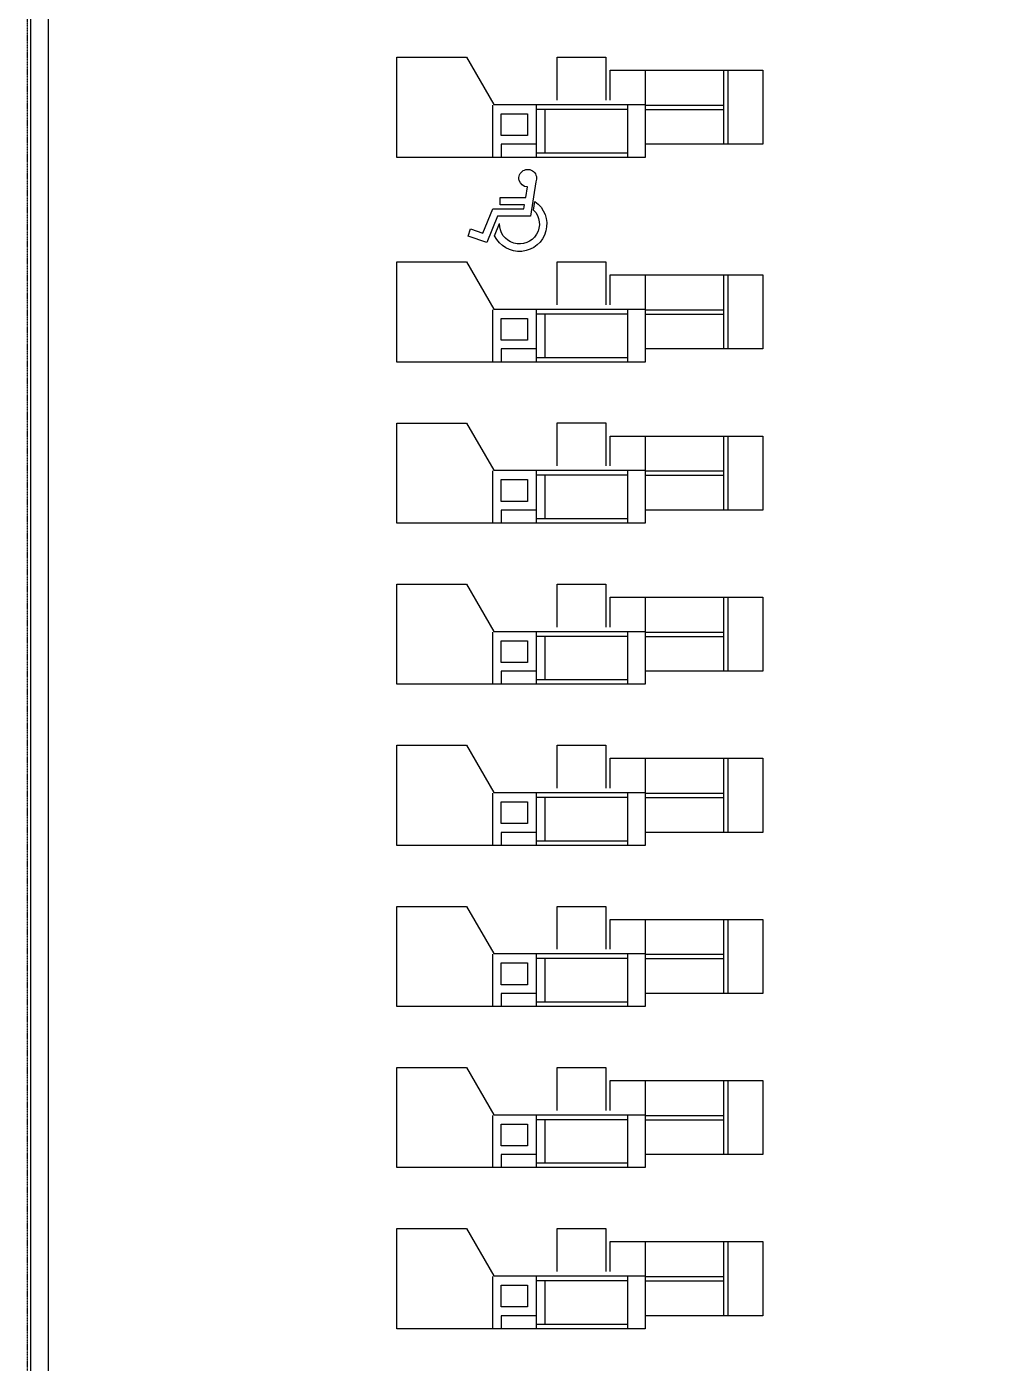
# Model space of a CAD drawing. Header units: millimetres. Extents: x -155 to 94595, y -3153 to 63413.
# Drawn here: x 198 to 11429, y 15861 to 31206 of the extents above; entities that cross this region are included whole.
import ezdxf

# ---------------------------------------------------------------- set-up
doc = ezdxf.new("R2010")
doc.units = ezdxf.units.MM
doc.linetypes.add('REFERENCIA CAMPECHE$0$SO-BASE1$0$HIDDEN2', pattern=[0.1875, 0.125, -0.0625])
doc.linetypes.add('TRATTEGGIATA2', pattern=[0.375, 0.25, -0.125])
for name, color, linetype in [('4', 251, 'Continuous'), ('5', 1, 'TRATTEGGIATA2'), ('int', 185, 'Continuous'), ('wall', 5, 'Continuous')]:
    doc.layers.add(name, color=color, linetype=linetype)

# ---------------------------------------------------------------- blocks, each defined once
blk = doc.blocks.new('REFERENCIA CAMPECHE$0$63-BASE1-6$0$INVA1')
at = {"color": 0, "linetype": 'ByBlock'}
for p, q in [((179.3, 160), (74.5, 138.1)), ((74.5, 138.1), (79.6, 36.4)), ((92.5, 149), (118.6, 154.4)), ((132.7, 126.8), (164.8, 133.4)), ((136.6, 48.1), (132.7, 126.8)), ((98.1, 119.5), (110.2, 121.8)), ((103.1, 23), (98.1, 119.5)), ((110.2, 121.8), (114, 46.9)), ((19.5, 24.7), (56.7, 41.8)), ((114, 46.9), (136.6, 48.1)), ((79.6, 36.4), (0, 0)), ((0, 0), (22.4, -57)), ((29.3, -11.4), (103.1, 23)), ((44.6, -48.7), (29.3, -11.4)), ((22.4, -57), (44.6, -48.7))]:
    blk.add_line(p, q, dxfattribs=at)
for centre, radius, start, end in [((51.4, 103.1), 84.6, 37.3247, 247.866), ((51.4, 103.1), 61.6, 48.0987, 274.9966), ((192, 136), 27.2, 185.4156, 117.8071)]:
    blk.add_arc(centre, radius, start, end, dxfattribs=at)

msp = doc.modelspace()

# ---------------------------------------------------------------- linework, layer by layer
at = {"layer": '5', "linetype": 'REFERENCIA CAMPECHE$0$SO-BASE1$0$HIDDEN2', "ltscale": 3}
msp.add_lwpolyline([(198.259, 62876.989), (204.834, 144.989), (37244.86, 144.989)], dxfattribs=at)
at = {"layer": 'int', "linetype": 'Continuous'}
for p, q in [((4444.86, 30856.039), (5244.785, 30856.039)), ((4444.86, 29706.133), (4444.86, 30856.039)), ((5244.785, 30856.039), (5557.913, 30313.697)), ((6284.858, 30856.144), (6844.636, 30856.144)), ((6284.858, 30363.697), (6284.858, 30856.144)), ((6844.636, 30856.144), (6844.636, 30363.697)), ((6894.582, 30363.697), (6894.582, 30706.131)), ((6894.582, 30706.131), (8644.864, 30706.131)), ((7294.859, 30706.131), (7294.859, 29706.133)), ((8194.864, 30706.131), (8194.864, 29856.12)), ((8244.864, 30706.131), (8244.864, 29856.12)), ((8644.864, 30706.131), (8644.864, 29856.12)), ((5544.757, 30306.078), (5544.757, 29706.133)), ((5557.913, 30313.697), (7294.859, 30313.697)), ((6044.711, 30306.078), (6044.711, 29856.132)), ((7094.6, 30256.095), (6044.711, 30256.095)), ((6144.701, 30256.095), (6144.701, 29756.141)), ((7094.6, 30313.697), (7094.6, 29706.133)), ((7294.859, 30306.132), (8194.864, 30306.132)), ((7294.859, 30256.12), (8194.864, 30256.12)), ((5644.748, 29956.123), (5644.748, 30206.087)), ((5644.748, 30206.087), (5944.72, 30206.087)), ((5944.72, 30206.087), (5944.72, 29956.123)), ((5944.72, 29956.123), (5644.748, 29956.123)), ((5644.748, 29856.132), (5644.748, 29706.133)), ((6044.711, 29856.132), (5644.748, 29856.132)), ((6044.711, 29856.132), (6044.711, 29706.133)), ((8644.864, 29856.12), (7294.859, 29856.12)), ((7294.859, 29706.133), (4444.86, 29706.133)), ((7094.6, 29756.141), (6044.711, 29756.141)), ((4444.86, 28506.133), (5244.785, 28506.133)), ((4444.86, 27356.228), (4444.86, 28506.133)), ((5244.785, 28506.133), (5557.913, 27963.791)), ((6284.858, 28506.238), (6844.636, 28506.238)), ((6284.858, 28013.791), (6284.858, 28506.238)), ((6844.636, 28506.238), (6844.636, 28013.791)), ((6894.582, 28013.791), (6894.582, 28356.226)), ((6894.582, 28356.226), (8644.864, 28356.226)), ((7294.859, 28356.226), (7294.859, 27356.228)), ((8194.864, 28356.226), (8194.864, 27506.215)), ((8244.864, 28356.226), (8244.864, 27506.215)), ((8644.864, 28356.226), (8644.864, 27506.215)), ((5544.757, 27956.172), (5544.757, 27356.228)), ((5557.913, 27963.791), (7294.859, 27963.791)), ((6044.711, 27956.172), (6044.711, 27506.226)), ((7094.6, 27963.791), (7094.6, 27356.228)), ((7294.859, 27956.227), (8194.864, 27956.227)), ((5644.748, 27606.217), (5644.748, 27856.181)), ((5644.748, 27856.181), (5944.72, 27856.181)), ((5944.72, 27856.181), (5944.72, 27606.217)), ((7094.6, 27906.189), (6044.711, 27906.189)), ((6144.701, 27906.189), (6144.701, 27406.236)), ((7294.859, 27906.214), (8194.864, 27906.214)), ((5944.72, 27606.217), (5644.748, 27606.217)), ((5644.748, 27506.226), (5644.748, 27356.228)), ((6044.711, 27506.226), (5644.748, 27506.226)), ((6044.711, 27506.226), (6044.711, 27356.228)), ((8644.864, 27506.215), (7294.859, 27506.215)), ((7294.859, 27356.228), (4444.86, 27356.228)), ((7094.6, 27406.236), (6044.711, 27406.236)), ((4444.86, 26656.228), (5244.785, 26656.228)), ((4444.86, 25506.322), (4444.86, 26656.228)), ((5244.785, 26656.228), (5557.913, 26113.886)), ((6284.858, 26656.332), (6844.636, 26656.332)), ((6284.858, 26163.886), (6284.858, 26656.332)), ((6844.636, 26656.332), (6844.636, 26163.886)), ((6894.582, 26163.886), (6894.582, 26506.32)), ((6894.582, 26506.32), (8644.864, 26506.32)), ((7294.859, 26506.32), (7294.859, 25506.322)), ((8194.864, 26506.32), (8194.864, 25656.309)), ((8244.864, 26506.32), (8244.864, 25656.309)), ((8644.864, 26506.32), (8644.864, 25656.309)), ((5544.757, 26106.266), (5544.757, 25506.322)), ((5557.913, 26113.886), (7294.859, 26113.886)), ((6044.711, 26106.266), (6044.711, 25656.321)), ((7094.6, 26113.886), (7094.6, 25506.322)), ((7294.859, 26106.321), (8194.864, 26106.321)), ((5644.748, 25756.311), (5644.748, 26006.276)), ((5644.748, 26006.276), (5944.72, 26006.276)), ((5944.72, 26006.276), (5944.72, 25756.311)), ((7094.6, 26056.284), (6044.711, 26056.284)), ((6144.701, 26056.284), (6144.701, 25556.33)), ((7294.859, 26056.308), (8194.864, 26056.308)), ((5944.72, 25756.311), (5644.748, 25756.311)), ((5644.748, 25656.321), (5644.748, 25506.322)), ((6044.711, 25656.321), (5644.748, 25656.321)), ((6044.711, 25656.321), (6044.711, 25506.322)), ((8644.864, 25656.309), (7294.859, 25656.309)), ((7294.859, 25506.322), (4444.86, 25506.322)), ((7094.6, 25556.33), (6044.711, 25556.33)), ((4444.86, 24806.322), (5244.785, 24806.322)), ((4444.86, 23656.416), (4444.86, 24806.322)), ((5244.785, 24806.322), (5557.913, 24263.98)), ((6284.858, 24806.427), (6844.636, 24806.427)), ((6284.858, 24313.98), (6284.858, 24806.427)), ((6844.636, 24806.427), (6844.636, 24313.98)), ((6894.582, 24313.98), (6894.582, 24656.414)), ((6894.582, 24656.414), (8644.864, 24656.414)), ((7294.859, 24656.414), (7294.859, 23656.416)), ((8194.864, 24656.414), (8194.864, 23806.403)), ((8244.864, 24656.414), (8244.864, 23806.403)), ((8644.864, 24656.414), (8644.864, 23806.403)), ((5544.757, 24256.36), (5544.757, 23656.416)), ((5557.913, 24263.98), (7294.859, 24263.98)), ((6044.711, 24256.36), (6044.711, 23806.415)), ((7094.6, 24263.98), (7094.6, 23656.416)), ((7294.859, 24256.415), (8194.864, 24256.415)), ((5644.748, 23906.406), (5644.748, 24156.37)), ((5644.748, 24156.37), (5944.72, 24156.37)), ((5944.72, 24156.37), (5944.72, 23906.406)), ((7094.6, 24206.378), (6044.711, 24206.378)), ((6144.701, 24206.378), (6144.701, 23706.424)), ((7294.859, 24206.403), (8194.864, 24206.403)), ((5944.72, 23906.406), (5644.748, 23906.406)), ((5644.748, 23806.415), (5644.748, 23656.416)), ((6044.711, 23806.415), (5644.748, 23806.415)), ((6044.711, 23806.415), (6044.711, 23656.416)), ((8644.864, 23806.403), (7294.859, 23806.403)), ((7294.859, 23656.416), (4444.86, 23656.416)), ((7094.6, 23706.424), (6044.711, 23706.424)), ((4444.86, 22956.416), (5244.785, 22956.416)), ((4444.86, 21806.511), (4444.86, 22956.416)), ((5244.785, 22956.416), (5557.913, 22414.074)), ((6284.858, 22956.521), (6844.636, 22956.521)), ((6284.858, 22464.074), (6284.858, 22956.521)), ((6844.636, 22956.521), (6844.636, 22464.074)), ((6894.582, 22464.074), (6894.582, 22806.509)), ((6894.582, 22806.509), (8644.864, 22806.509)), ((7294.859, 22806.509), (7294.859, 21806.511)), ((8194.864, 22806.509), (8194.864, 21956.498)), ((8244.864, 22806.509), (8244.864, 21956.498)), ((8644.864, 22806.509), (8644.864, 21956.498)), ((5544.757, 22406.455), (5544.757, 21806.511)), ((5557.913, 22414.074), (7294.859, 22414.074)), ((6044.711, 22406.455), (6044.711, 21956.509)), ((7094.6, 22414.074), (7094.6, 21806.511)), ((7294.859, 22406.509), (8194.864, 22406.509)), ((5644.748, 22056.5), (5644.748, 22306.464)), ((5644.748, 22306.464), (5944.72, 22306.464)), ((5944.72, 22306.464), (5944.72, 22056.5)), ((7094.6, 22356.472), (6044.711, 22356.472)), ((6144.701, 22356.472), (6144.701, 21856.519)), ((7294.859, 22356.497), (8194.864, 22356.497)), ((5944.72, 22056.5), (5644.748, 22056.5)), ((5644.748, 21956.509), (5644.748, 21806.511)), ((6044.711, 21956.509), (5644.748, 21956.509)), ((6044.711, 21956.509), (6044.711, 21806.511)), ((8644.864, 21956.498), (7294.859, 21956.498)), ((7294.859, 21806.511), (4444.86, 21806.511)), ((7094.6, 21856.519), (6044.711, 21856.519)), ((4444.86, 21106.511), (5244.785, 21106.511)), ((4444.86, 19956.605), (4444.86, 21106.511)), ((5244.785, 21106.511), (5557.913, 20564.168)), ((6284.858, 21106.615), (6844.636, 21106.615)), ((6284.858, 20614.168), (6284.858, 21106.615)), ((6844.636, 21106.615), (6844.636, 20614.168)), ((6894.582, 20614.168), (6894.582, 20956.603)), ((6894.582, 20956.603), (8644.864, 20956.603)), ((7294.859, 20956.603), (7294.859, 19956.605)), ((8194.864, 20956.603), (8194.864, 20106.592)), ((8244.864, 20956.603), (8244.864, 20106.592)), ((8644.864, 20956.603), (8644.864, 20106.592)), ((5557.913, 20564.168), (7294.859, 20564.168)), ((7094.6, 20564.168), (7094.6, 19956.605)), ((5544.757, 20556.549), (5544.757, 19956.605)), ((5644.748, 20206.594), (5644.748, 20456.558)), ((5644.748, 20456.558), (5944.72, 20456.558)), ((5944.72, 20456.558), (5944.72, 20206.594)), ((6044.711, 20556.549), (6044.711, 20106.604)), ((7094.6, 20506.566), (6044.711, 20506.566)), ((6144.701, 20506.566), (6144.701, 20006.613)), ((7294.859, 20556.604), (8194.864, 20556.604)), ((7294.859, 20506.591), (8194.864, 20506.591)), ((5944.72, 20206.594), (5644.748, 20206.594)), ((5644.748, 20106.604), (5644.748, 19956.605)), ((6044.711, 20106.604), (5644.748, 20106.604)), ((6044.711, 20106.604), (6044.711, 19956.605)), ((8644.864, 20106.592), (7294.859, 20106.592)), ((7294.859, 19956.605), (4444.86, 19956.605)), ((7094.6, 20006.613), (6044.711, 20006.613)), ((4444.86, 19256.605), (5244.785, 19256.605)), ((4444.86, 18106.699), (4444.86, 19256.605)), ((5244.785, 19256.605), (5557.913, 18714.263)), ((6284.858, 19256.71), (6844.636, 19256.71)), ((6284.858, 18764.263), (6284.858, 19256.71)), ((6844.636, 19256.71), (6844.636, 18764.263)), ((6894.582, 18764.263), (6894.582, 19106.697)), ((6894.582, 19106.697), (8644.864, 19106.697)), ((7294.859, 19106.697), (7294.859, 18106.699)), ((8194.864, 19106.697), (8194.864, 18256.686)), ((8244.864, 19106.697), (8244.864, 18256.686)), ((8644.864, 19106.697), (8644.864, 18256.686)), ((5544.757, 18706.643), (5544.757, 18106.699)), ((5557.913, 18714.263), (7294.859, 18714.263)), ((5644.748, 18356.689), (5644.748, 18606.653)), ((5644.748, 18606.653), (5944.72, 18606.653)), ((5944.72, 18606.653), (5944.72, 18356.689)), ((6044.711, 18706.643), (6044.711, 18256.698)), ((7094.6, 18656.661), (6044.711, 18656.661)), ((6144.701, 18656.661), (6144.701, 18156.707)), ((7094.6, 18714.263), (7094.6, 18106.699)), ((7294.859, 18706.698), (8194.864, 18706.698)), ((7294.859, 18656.685), (8194.864, 18656.685)), ((5944.72, 18356.689), (5644.748, 18356.689)), ((5644.748, 18256.698), (5644.748, 18106.699)), ((6044.711, 18256.698), (5644.748, 18256.698)), ((6044.711, 18256.698), (6044.711, 18106.699)), ((7094.6, 18156.707), (6044.711, 18156.707)), ((8644.864, 18256.686), (7294.859, 18256.686)), ((7294.859, 18106.699), (4444.86, 18106.699)), ((4444.86, 17406.699), (5244.785, 17406.699)), ((4444.86, 16256.793), (4444.86, 17406.699)), ((5244.785, 17406.699), (5557.913, 16864.357)), ((6284.858, 17406.804), (6844.636, 17406.804)), ((6284.858, 16914.357), (6284.858, 17406.804)), ((6844.636, 17406.804), (6844.636, 16914.357)), ((6894.582, 16914.357), (6894.582, 17256.791)), ((6894.582, 17256.791), (8644.864, 17256.791)), ((7294.859, 17256.791), (7294.859, 16256.793)), ((8194.864, 17256.791), (8194.864, 16406.78)), ((8244.864, 17256.791), (8244.864, 16406.78)), ((8644.864, 17256.791), (8644.864, 16406.78)), ((5544.757, 16856.738), (5544.757, 16256.793)), ((5557.913, 16864.357), (7294.859, 16864.357)), ((5644.748, 16506.783), (5644.748, 16756.747)), ((5644.748, 16756.747), (5944.72, 16756.747)), ((5944.72, 16756.747), (5944.72, 16506.783)), ((6044.711, 16856.738), (6044.711, 16406.792)), ((7094.6, 16806.755), (6044.711, 16806.755)), ((6144.701, 16806.755), (6144.701, 16306.802)), ((7094.6, 16864.357), (7094.6, 16256.793)), ((7294.859, 16856.792), (8194.864, 16856.792)), ((7294.859, 16806.78), (8194.864, 16806.78)), ((5944.72, 16506.783), (5644.748, 16506.783)), ((5644.748, 16406.792), (5644.748, 16256.793)), ((6044.711, 16406.792), (5644.748, 16406.792)), ((6044.711, 16406.792), (6044.711, 16256.793)), ((7094.6, 16306.802), (6044.711, 16306.802)), ((8644.864, 16406.78), (7294.859, 16406.78)), ((7294.859, 16256.793), (4444.86, 16256.793))]:
    msp.add_line(p, q, dxfattribs=at)
at = {"layer": 'wall'}
msp.add_lwpolyline([(444.86, 48625.191), (444.86, 10098.217), (610.796, 9932.28), (469.375, 9790.859), (244.86, 10015.374), (244.86, 48625.191)], close=True, dxfattribs=at)

# ---------------------------------------------------------------- block references
at = {"layer": '4', "xscale": -3.711825505711427, "yscale": 3.711825505713932, "zscale": 3.711825505718025, "rotation": 272.9189711144009}
msp.add_blockref('REFERENCIA CAMPECHE$0$63-BASE1-6$0$INVA1', (5480.607, 28729.895), dxfattribs=at)

doc.saveas('drawing.dxf')
